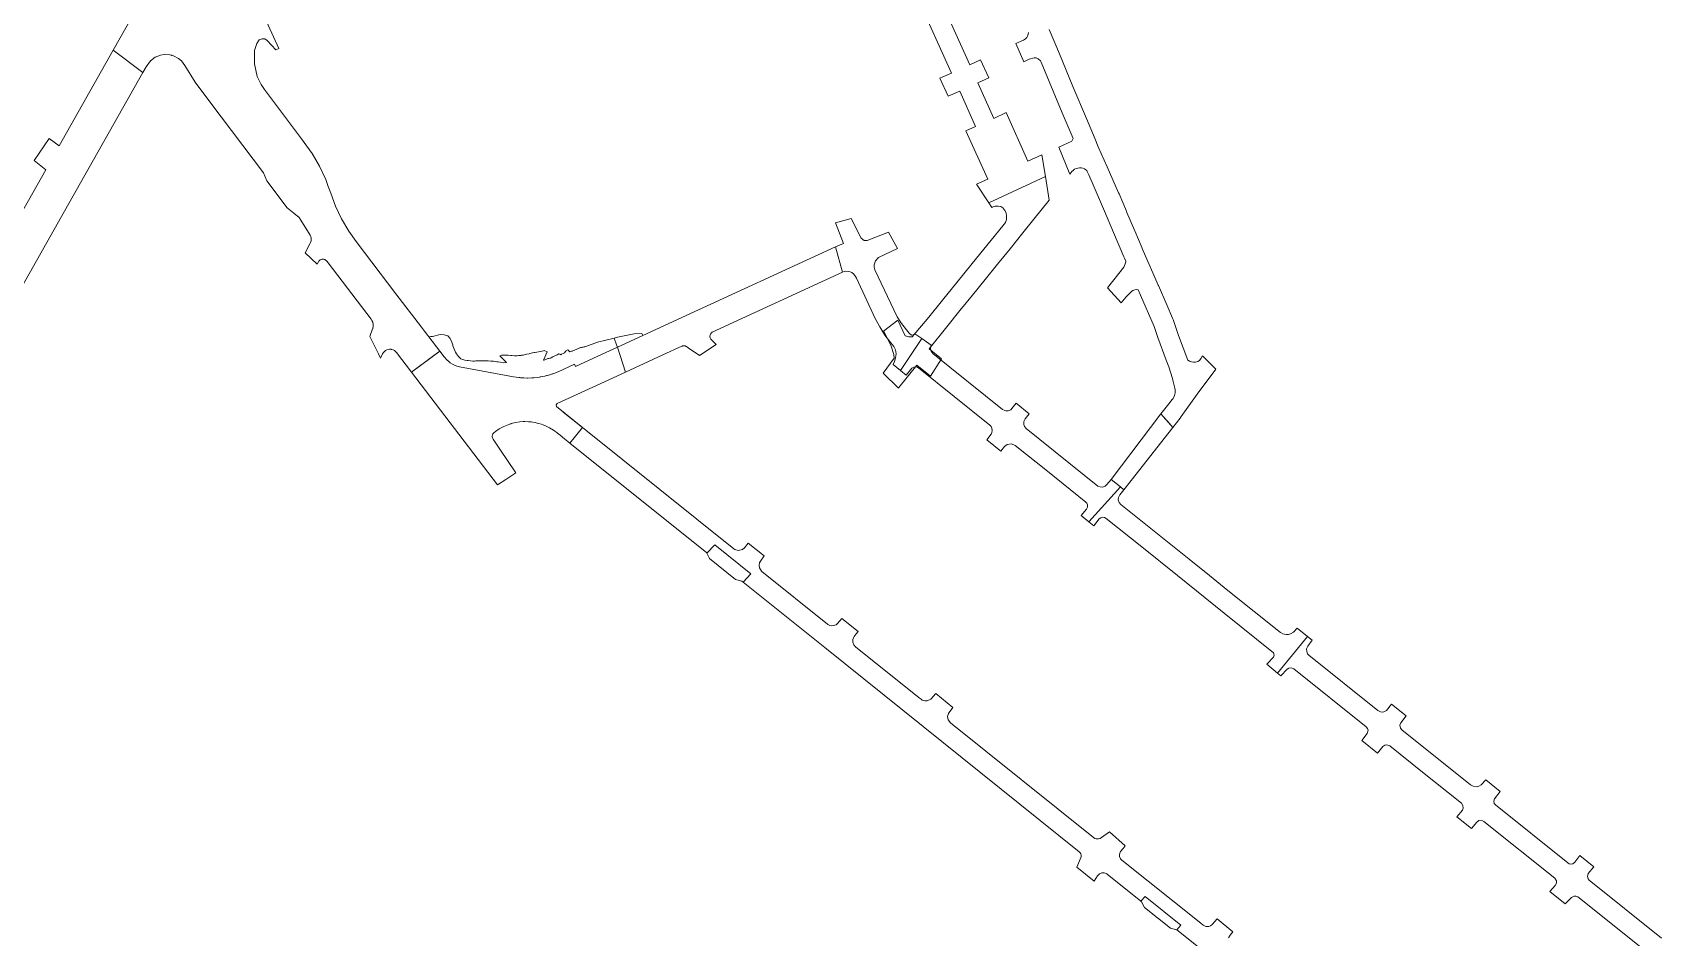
# Model space of a CAD drawing. Header units: inches. Extents: x 704148 to 723432, y 7075344 to 7101810.
# Drawn here: x 718681 to 719654, y 7085902 to 7086442 of the extents above; entities that cross this region are included whole.
import ezdxf

# ---------------------------------------------------------------- set-up
doc = ezdxf.new("R2010")
doc.units = ezdxf.units.IN
doc.header["$MEASUREMENT"] = 0
doc.layers.add('gisdb.gisadmin', color=7, linetype='Continuous', lineweight=9, true_color=0xccf5fc)

msp = doc.modelspace()

# ---------------------------------------------------------------- linework, layer by layer
at = {"layer": 'gisdb.gisadmin'}
for points in [[(718804.69, 7086483.44), (718828.16, 7086432.4), (718826.335, 7086431.585), (718821.1787, 7086437.2289), (718819.7732, 7086438.0835), (718818.1382, 7086438.264), (718816.3043, 7086437.5528), (718814.8458, 7086435.4132), (718813.6387, 7086431.1668), (718813.4839, 7086423.3063), (718815.2321, 7086415.592), (718817.4866, 7086410.8158), (718819.4612, 7086407.8483), (718841.5659, 7086378.4018), (718847.9224, 7086369.6595), (718852.3311, 7086362.1316), (718856.067, 7086354.2482), (718857.6213, 7086350.0589), (718859.1016, 7086346.0691), (718862.0148, 7086338.2172), (718865.6013, 7086330.649), (718869.8337, 7086323.4223), (718874.2101, 7086317.2014), (718898.0483, 7086286.0183), (718913.2866, 7086266.085), (718915.1186, 7086263.6885), (718924.2257, 7086251.7754), (718907.3883, 7086239.2228), (718898.4469, 7086250.9191), (718897.8593, 7086251.5628), (718897.1688, 7086252.0946), (718896.3964, 7086252.4984), (718895.5657, 7086252.762), (718895.2196, 7086252.8237), (718895.1363, 7086252.8385), (718894.2658, 7086252.8781), (718894.2656, 7086252.8781), (718894.2652, 7086252.8781), (718893.4013, 7086252.7659), (718892.5704, 7086252.5056), (718892.5696, 7086252.5053), (718892.5694, 7086252.5052), (718891.7958, 7086252.1043), (718891.1034, 7086251.575), (718890.5134, 7086250.9335), (718890.0438, 7086250.1993), (718888.8409, 7086247.5516), (718888.8391, 7086247.5476), (718887.5407, 7086250.1772), (718882.4181, 7086260.552), (718884.1053, 7086265.028), (718884.1321, 7086265.1097), (718884.2684, 7086265.5255), (718884.2684, 7086265.5256), (718884.4618, 7086266.5532), (718884.4618, 7086266.5533), (718884.4618, 7086266.5537), (718884.4737, 7086267.5991), (718884.4113, 7086268.1188), (718884.3039, 7086268.6311), (718884.1522, 7086269.1321), (718883.721, 7086270.0849), (718883.2577, 7086270.7884), (718857.5184, 7086304.4582), (718856.7882, 7086305.4239), (718856.4397, 7086305.8138), (718856.0288, 7086306.1372), (718855.8037, 7086306.2708), (718855.5679, 7086306.3843), (718855.3231, 7086306.4769), (718855.0711, 7086306.5477), (718854.814, 7086306.5963), (718854.5536, 7086306.6223), (718854.2919, 7086306.6255), (718854.0309, 7086306.6059), (718853.7726, 7086306.5636), (718853.272, 7086306.4125), (718852.8052, 7086306.1768), (718852.3865, 7086305.8635), (718852.0285, 7086305.4823), (718851.7648, 7086305.0863), (718850.9546, 7086303.6312), (718843.7364, 7086310.5211), (718846.6588, 7086315.766), (718847.0469, 7086316.6295), (718847.3036, 7086317.6433), (718847.3804, 7086318.6864), (718847.3503, 7086319.209), (718847.1545, 7086320.2363), (718846.864, 7086321.0014), (718841.2559, 7086329.9968), (718840.213, 7086331.4683), (718836.9811, 7086334.1103), (718833.0211, 7086337.3475), (718820.9919, 7086353.3256), (718818.8253, 7086358.1928), (718787.5351, 7086399.6967), (718778.2009, 7086412.2758), (718771.9314, 7086422.2662), (718769.8839, 7086424.9726), (718768.1579, 7086426.441), (718765.1584, 7086428.0284), (718764.244, 7086428.2801), (718764.009, 7086428.3448), (718762.9736, 7086428.6298), (718759.5843, 7086428.8009), (718757.35, 7086428.4226), (718754.2059, 7086427.1453), (718751.4995, 7086425.0977), (718748.8496, 7086421.4227), (718746.9157, 7086418.0047), (718729.1691, 7086431.3146), (718753.7026, 7086474.6765)], [(718618.6881, 7086236.0439), (718688.8204, 7086359.9998), (718681.9922, 7086365.4623), (718690.8687, 7086378.7268), (718696.9003, 7086374.2807), (718729.1691, 7086431.3146), (718746.9157, 7086418.0047), (718700.1215, 7086335.2979), (718640.9948, 7086230.7938)], [(719427.2736, 7085856.2144), (719364.3333, 7085906.4177), (719366.8445, 7085909.1402), (719345.4529, 7085926.2455), (719342.8591, 7085923.5092), (719322.731, 7085939.597), (719322.6022, 7085939.6828), (719322.3185, 7085939.8718), (719321.0025, 7085940.3165), (719319.6137, 7085940.2844), (719318.3196, 7085939.7791), (719317.0292, 7085938.5169), (719315.0919, 7085935.4867), (719304.6798, 7085943.8202), (719307.2236, 7085949.8333), (719307.2841, 7085950.8734), (719307.0924, 7085951.6327), (719306.7106, 7085952.3166), (719306.179, 7085952.8672), (719154.0929, 7086074.7637), (719105.3532, 7086113.9131), (719109.9547, 7086118.8705), (719088.5764, 7086136.1743), (719083.771, 7086131.2339), (719083.7302, 7086131.3182), (719001.9195, 7086196.84), (719009.4105, 7086206.2147), (719011.4339, 7086204.5978), (719099.8521, 7086133.7451), (719099.896, 7086133.7627), (719100.5037, 7086133.3084), (719102.373, 7086132.7605), (719105.0027, 7086133.3999), (719106.1952, 7086134.4486), (719108.3498, 7086137.1564), (719117.9934, 7086129.5697), (719115.7301, 7086126.4554), (719115.1694, 7086125.4231), (719114.871, 7086123.889), (719115.1153, 7086122.3454), (719116.4282, 7086120.4758), (719116.5268, 7086120.3354), (719116.5485, 7086120.3045), (719116.5721, 7086120.3028), (719155.74, 7086088.825), (719156.0567, 7086088.593), (719157.1105, 7086088.0738), (719158.2628, 7086087.8451), (719159.4349, 7086087.9223), (719160.8913, 7086088.4893), (719161.8072, 7086089.2249), (719164.3429, 7086092.2446), (719174.0547, 7086084.3649), (719172.9474, 7086083.0078), (719171.6447, 7086081.3841), (719171.2618, 7086080.6995), (719170.924, 7086079.5743), (719170.9455, 7086078.0117), (719171.5002, 7086076.5506), (719172.5506, 7086075.3434), (719210.6093, 7086044.8214), (719211.74, 7086043.9717), (719212.3444, 7086043.5175), (719213.8245, 7086043.0157), (719215.3869, 7086043.0504), (719217.4757, 7086044.0814), (719220.4803, 7086047.3532), (719230.6751, 7086039.0644), (719228.4475, 7086036.1393), (719228.0284, 7086035.4762), (719227.6307, 7086034.3709), (719227.5311, 7086033.5928), (719227.8764, 7086031.6757), (719229.2122, 7086029.9024), (719314.6119, 7085961.4879), (719315.5054, 7085960.9474), (719316.1659, 7085960.7242), (719317.5523, 7085960.6352), (719318.5662, 7085960.8848), (719319.4539, 7085961.3686), (719324.2774, 7085964.8535), (719333.596, 7085956.3818), (719332.2783, 7085954.8932), (719330.7405, 7085953.0642), (719330.3156, 7085952.1104), (719330.152, 7085951.0791), (719330.2608, 7085950.0406), (719330.8144, 7085948.7665), (719331.6511, 7085947.8504), (719378.7737, 7085910.2753), (719378.7745, 7085910.2704), (719380.2346, 7085909.1103), (719381.7913, 7085908.3521), (719383.5226, 7085908.3229), (719384.5097, 7085908.6634), (719385.6259, 7085909.4903), (719388.5164, 7085912.8628), (719397.9573, 7085905.1037), (719396.2066, 7085903.0924), (719395.3112, 7085901.6045)], [(719646.469, 7085891.9293), (719603.9854, 7085925.9974), (719602.7749, 7085926.4678), (719601.7333, 7085926.4449), (719600.1735, 7085925.5994), (719596.4565, 7085921.7958), (719587.2264, 7085929.2007), (719590.4822, 7085932.7382), (719591.2023, 7085934.1141), (719591.1379, 7085935.6657), (719590.1521, 7085937.1098), (719547.7807, 7085971.1002), (719546.3801, 7085971.7098), (719544.8364, 7085971.5403), (719543.6058, 7085970.648), (719540.3972, 7085966.7393), (719531.6658, 7085973.815), (719534.9644, 7085977.8061), (719535.4551, 7085979.0084), (719535.3117, 7085980.5547), (719534.3751, 7085981.8541), (719511.2084, 7086000.5458), (719491.6096, 7086016.156), (719489.9278, 7086016.8094), (719488.6444, 7086016.6114), (719487.3984, 7086015.7003), (719484.2472, 7086011.7975), (719474.9127, 7086019.2741), (719478.1885, 7086023.4384), (719478.661, 7086025.4354), (719478.3618, 7086026.4334), (719477.5585, 7086027.4262), (719434.2887, 7086062.1278), (719432.8667, 7086062.752), (719431.3232, 7086062.5816), (719430.2441, 7086061.8592), (719426.6037, 7086057.8698), (719424.5254, 7086059.6299), (719442.4041, 7086081.3829), (719445.1635, 7086079.145), (719442.6449, 7086075.7295), (719441.9432, 7086074.1465), (719441.9763, 7086072.4153), (719442.5323, 7086071.1422), (719443.3632, 7086070.2338), (719484.5229, 7086037.2233), (719486.0761, 7086036.4579), (719487.1142, 7086036.3445), (719488.1462, 7086036.5037), (719489.664, 7086037.337), (719492.5533, 7086040.9808), (719501.377, 7086034.0097), (719498.265, 7086029.9724), (719497.6676, 7086028.539), (719497.977, 7086026.7615), (719498.764, 7086025.8007), (719539.8511, 7085992.845), (719541.3738, 7085992.0103), (719543.5254, 7085991.7753), (719544.7932, 7085992.0859), (719546.2774, 7085992.9872), (719548.9526, 7085995.9331), (719557.4848, 7085988.9856), (719554.0801, 7085984.5674), (719553.7285, 7085983.0548), (719554.0518, 7085981.797), (719554.6775, 7085980.964), (719597.89, 7085946.2865), (719598.8036, 7085945.7855), (719599.5717, 7085945.6329), (719600.8552, 7085945.8307), (719602.1073, 7085946.7492), (719605.2131, 7085950.6562), (719613.4846, 7085944.0029), (719610.1905, 7085939.9726), (719609.6664, 7085938.2461), (719610.0844, 7085936.7505), (719610.7626, 7085935.9596), (719653.8591, 7085901.3851)]]:
    msp.add_lwpolyline(points, dxfattribs=at)
for points in [[(719285.9197, 7086355.9671), (719252.1146, 7086340.2566), (719244.7782, 7086351.3427), (719251.5, 7086354.39), (719238.43, 7086383.17), (719244.22, 7086385.75), (719234.84, 7086407), (719227.9449, 7086403.8602), (719222.9206, 7086414.615), (719229.76, 7086417.73), (719221.43, 7086436.12), (719213.8188, 7086452.9358), (719213.23, 7086454.21), (719224.22, 7086459.23), (719232.39, 7086441.14), (719240.71, 7086422.72), (719247.15, 7086425.6559), (719252.2239, 7086414.9428), (719245.55, 7086411.87), (719255.15, 7086390.62), (719262.5, 7086394.18), (719275.46, 7086365.23), (719283.7778, 7086368.9968)], [(719252.1146, 7086340.2566), (719285.9197, 7086355.9671), (719288.2314, 7086341.9041), (719287.47, 7086340.95), (719279.9, 7086331.55), (719272.53, 7086322.38), (719264.86, 7086312.86), (719257.37, 7086303.67), (719249.91, 7086294.52), (719242.34, 7086285.23), (719234.79, 7086275.96), (719227.08, 7086266.31), (719216.45, 7086253.08), (719223.8259, 7086247.0801), (719217.38, 7086236.8069), (719209.17, 7086243.36), (719198.47, 7086230.11), (719198.0973, 7086229.6483), (719188.9644, 7086238.6315), (719195.67, 7086247.5), (719195.44, 7086249.65), (719193.62, 7086255.35), (719189.54, 7086263.08), (719189.1789, 7086263.7635), (719197.8089, 7086270.2714), (719202.18, 7086260.9), (719204.32, 7086260.26), (719206.44, 7086260.29), (719216.3365, 7086272.0985), (719224.4552, 7086282.2483), (719233.0925, 7086292.7274), (719242.1817, 7086304.0312), (719260.5629, 7086326.6419), (719262.19, 7086328.62), (719262.67, 7086330.39), (719262.76, 7086332.28), (719262.4, 7086334.23), (719261.7, 7086335.78), (719260.41, 7086337.36), (719259.34, 7086337.99), (719257.67, 7086338.27), (719256.01, 7086338.25), (719254.2, 7086337.68), (719253.9072, 7086337.5479)], [(719212.0385, 7086259.2592), (719199.344, 7086240.2842), (719194.9908, 7086243.853), (719195.7103, 7086245.5663), (719196.4939, 7086247.7852), (719196.7102, 7086250.1247), (719196.3136, 7086252.4405), (719195.3311, 7086254.5747), (719193.6481, 7086256.6849), (719190.1121, 7086261.2841), (719186.9905, 7086266.174), (719184.3069, 7086271.3174), (719173.079, 7086295.3368), (719172.5355, 7086296.2761), (719171.5756, 7086297.6985), (719170.3321, 7086298.6508), (719169.3838, 7086299.0919), (719168.3733, 7086299.3617), (719166.8084, 7086299.4285), (719165.7786, 7086299.2459), (719164.8302, 7086298.9031), (719160.5945, 7086314.0156), (719165.3553, 7086316.0569), (719160.595, 7086328.285), (719169.9623, 7086330.873), (719175.7929, 7086319.2127), (719177.6875, 7086317.7667), (719179.4457, 7086317.8733), (719192.1257, 7086322.8281), (719197.5418, 7086312.9358), (719186.2881, 7086307.6496), (719184.4072, 7086305.7067), (719183.5924, 7086303.3439), (719183.5926, 7086301.8788), (719184.0266, 7086300.263), (719197.3772, 7086272.1837), (719199.9355, 7086268.1762), (719204.5755, 7086262.4574), (719205.1498, 7086261.8339), (719206.0764, 7086261.3721), (719207.1097, 7086261.4355), (719207.9729, 7086262.0071)], [(719160.5945, 7086314.0156), (719164.8302, 7086298.9031), (719086.8343, 7086262.9862), (719086.4319, 7086262.6522), (719086.0936, 7086262.2534), (719085.8298, 7086261.8019), (719085.6483, 7086261.3115), (719085.5548, 7086260.797), (719085.552, 7086260.274), (719085.6401, 7086259.7586), (719085.8163, 7086259.2662), (719086.0754, 7086258.812), (719086.4094, 7086258.4096), (719089.3667, 7086255.7007), (719079.3998, 7086249.1326), (719072.5957, 7086253.7771), (719071.6508, 7086254.4462), (719071.4287, 7086254.5846), (719070.9526, 7086254.801), (719070.7022, 7086254.8772), (719070.1864, 7086254.963), (719069.6635, 7086254.9578), (719069.4043, 7086254.9211), (719069.1494, 7086254.862), (719068.9006, 7086254.7809), (719068.7008, 7086254.6976), (719057.507, 7086249.5501), (719035.1818, 7086239.2838), (719030.2594, 7086254.0805), (719045.448, 7086261.065), (719047.6145, 7086262.0613), (719068.8603, 7086271.8313)], [(718929.5051, 7086260.5117), (718930.0563, 7086259.6744), (718930.3466, 7086259.267), (718930.8711, 7086258.4091), (718931.3417, 7086257.1064), (718931.5743, 7086256.4293), (718931.913, 7086255.4295), (718932.0852, 7086254.9318), (718932.4302, 7086253.9367), (718932.9496, 7086252.4457), (718933.6096, 7086251.0621), (718934.1343, 7086250.2045), (718934.7279, 7086249.3996), (718935.3455, 7086248.613), (718936.0358, 7086247.882), (718936.8497, 7086247.2454), (718937.8784, 7086246.7731), (718938.4972, 7086246.6168), (718939.1044, 7086246.4516), (718940.4701, 7086246.2369), (718941.135, 7086246.1158), (718942.5299, 7086245.9235), (718944.0413, 7086245.8201), (718944.8513, 7086245.81), (718945.7566, 7086245.8726), (718946.6916, 7086245.958), (718947.5787, 7086246.0069), (718948.3859, 7086245.9946), (718949.9969, 7086245.9674), (718953.1778, 7086245.8816), (718954.7921, 7086245.8569), (718956.3946, 7086245.8233), (718958.3833, 7086245.4555), (718959.0462, 7086245.3328), (718960.372, 7086245.0876), (718962.145, 7086244.7597), (718964.0113, 7086245.0184), (718960.1735, 7086248.8531), (718961.1033, 7086249.4229), (718961.9339, 7086249.4285), (718963.5657, 7086249.4172), (718965.0732, 7086249.3109), (718966.5787, 7086249.2031), (718967.3319, 7086249.1495), (718968.842, 7086249.0452), (718970.0397, 7086248.9759), (718970.4275, 7086249.017), (718971.4951, 7086249.0891), (718972.0118, 7086249.1621), (718972.5253, 7086249.2422), (718973.0399, 7086249.32), (718974.0859, 7086249.4387), (718976.0954, 7086249.8559), (718977.5975, 7086250.1797), (718978.0889, 7086250.3078), (718979.5735, 7086250.6698), (718980.5614, 7086250.9149), (718981.0589, 7086251.0299), (718982.0925, 7086251.1758), (718983.1112, 7086251.3541), (718984.131, 7086251.5297), (718985.1391, 7086251.731), (718986.1364, 7086251.956), (718986.6307, 7086252.0778), (718988.3666, 7086251.3471), (718986.2256, 7086246.3765), (718986.4666, 7086246.4509), (718986.9461, 7086246.6048), (718987.4234, 7086246.7637), (718987.8983, 7086246.9276), (718988.371, 7086247.0966), (718988.8413, 7086247.2705), (718989.3157, 7086247.4358), (718989.8438, 7086247.484), (718990.3302, 7086247.6232), (718990.7853, 7086247.8302), (718991.6876, 7086248.2615), (718992.5817, 7086248.7107), (718993.0273, 7086248.9386), (718994.358, 7086249.635), (718995.2501, 7086250.0886), (718995.8728, 7086249.9311), (718996.5612, 7086249.6309), (718997.005, 7086249.8627), (718997.8921, 7086250.3271), (718998.3356, 7086250.5593), (718998.7792, 7086250.7915), (718999.1171, 7086251.2535), (718999.4416, 7086251.7445), (718999.7928, 7086252.1776), (719000.7013, 7086252.5954), (719001.8649, 7086251.2619), (719002.3197, 7086251.4696), (719002.7915, 7086251.6402), (719003.2634, 7086251.8109), (719003.7353, 7086251.9815), (719004.2071, 7086252.1521), (719004.679, 7086252.3228), (719005.1509, 7086252.4934), (719005.6228, 7086252.664), (719006.0717, 7086252.8846), (719006.5152, 7086253.1168), (719006.9588, 7086253.349), (719007.4023, 7086253.5812), (719007.8459, 7086253.8134), (719008.3453, 7086253.924), (719008.8559, 7086254.0106), (719009.3664, 7086254.0971), (719009.877, 7086254.1836), (719010.3835, 7086254.2788), (719010.8855, 7086254.3839), (719011.4896, 7086254.5937), (719018.4822, 7086257.0229), (719028.2859, 7086259.5467), (719029.8076, 7086255.4384), (719030.2594, 7086254.0805), (719016.06, 7086247.5508), (719005.3356, 7086242.6192), (719004.7089, 7086243.982), (718994.8899, 7086239.4667), (718992.3229, 7086238.4418), (718991.8727, 7086238.304), (718991.4711, 7086238.1593), (718989.9779, 7086237.6783), (718987.8285, 7086237.0659), (718988.1553, 7086237.166), (718988.0277, 7086237.1388), (718986.9465, 7086236.8703), (718984.6442, 7086236.3812), (718984.1398, 7086236.3191), (718983.8671, 7086236.2708), (718982.3139, 7086236.0501), (718980.4075, 7086235.8454), (718980.0918, 7086235.8342), (718979.1894, 7086235.7683), (718976.7266, 7086235.6727), (718976.3921, 7086235.6901), (718974.4848, 7086235.7463), (718972.4521, 7086235.8756), (718972.0725, 7086235.9288), (718971.3578, 7086235.9988), (718969.8026, 7086236.2049), (718968.2553, 7086236.4639), (718936.0049, 7086242.429), (718934.4925, 7086242.8483), (718932.9279, 7086243.465), (718932.215, 7086243.8366), (718931.8775, 7086243.9947), (718930.4912, 7086244.8456), (718929.86, 7086245.331), (718929.5526, 7086245.547), (718928.3322, 7086246.6295), (718927.8003, 7086247.2117), (718927.533, 7086247.48), (718926.8652, 7086248.3226), (718924.2256, 7086251.7756), (718917.7149, 7086260.2923), (718918.8777, 7086260.4178), (718919.8796, 7086260.4036), (718924.3752, 7086261.6284), (718926.8252, 7086261.5249), (718928.5038, 7086261.1484), (718929.0933, 7086260.8243)], [(719029.8076, 7086255.4384), (719028.2859, 7086259.5467), (719030.4183, 7086260.0956), (719040.3142, 7086262.1005), (719044.8537, 7086262.3574), (719045.448, 7086261.065), (719030.2594, 7086254.0805)], [(719199.344, 7086240.2842), (719212.0385, 7086259.2592), (719217.746, 7086255.4016), (719217.2853, 7086254.091), (719217.2513, 7086253.0473), (719217.6257, 7086251.7095), (719218.6949, 7086250.3476), (719260.3629, 7086216.9083), (719262.2581, 7086216.0744), (719263.647, 7086216.1048), (719265.2318, 7086216.8022), (719266.7564, 7086218.4705), (719268.5202, 7086220.6373), (719276.3204, 7086214.3424), (719273.8214, 7086211.2712), (719273.0451, 7086209.7234), (719272.9957, 7086207.9926), (719273.4905, 7086206.6945), (719274.4204, 7086205.6269), (719317.3196, 7086171.2357), (719318.5916, 7086170.6773), (719319.9779, 7086170.5877), (719321.6171, 7086171.1457), (719322.6592, 7086172.0606), (719325.1644, 7086175.1836), (719330.8119, 7086170.6627), (719311.9122, 7086149.9335), (719307.351, 7086153.5703), (719310.4756, 7086157.4872), (719311.0465, 7086158.6536), (719311.071, 7086159.9521), (719310.6905, 7086160.922), (719310.0061, 7086161.6993), (719287.1086, 7086180.0582), (719267.8399, 7086195.5215), (719265.7078, 7086196.4596), (719263.0329, 7086196.0477), (719261.4622, 7086194.7629), (719259.3958, 7086192.0879), (719250.9194, 7086198.7471), (719253.44, 7086202.1404), (719254.0008, 7086203.2052), (719254.2275, 7086204.4136), (719254.0247, 7086205.7879), (719253.5687, 7086206.7272), (719252.7326, 7086207.6453), (719210.2246, 7086241.7585), (719209.0598, 7086242.3328), (719207.2595, 7086242.2148), (719206.1797, 7086241.4932), (719202.8587, 7086237.4027)], [(718922.7827, 7086250.6951), (718924.2254, 7086251.7758), (718926.8652, 7086248.3226), (718927.533, 7086247.48), (718927.8003, 7086247.2117), (718928.3322, 7086246.6295), (718929.5526, 7086245.547), (718929.86, 7086245.331), (718930.4912, 7086244.8456), (718931.8775, 7086243.9947), (718932.215, 7086243.8366), (718932.9279, 7086243.465), (718934.4925, 7086242.8483), (718936.0049, 7086242.429), (718968.2553, 7086236.4639), (718969.8026, 7086236.2049), (718971.3578, 7086235.9988), (718972.0725, 7086235.9288), (718972.4521, 7086235.8756), (718974.4848, 7086235.7463), (718976.3921, 7086235.6901), (718976.7266, 7086235.6727), (718979.1894, 7086235.7683), (718980.0918, 7086235.8342), (718980.4075, 7086235.8454), (718982.3139, 7086236.0501), (718983.8671, 7086236.2708), (718984.1398, 7086236.3191), (718984.6442, 7086236.3812), (718986.9465, 7086236.8703), (718988.0277, 7086237.1388), (718988.1553, 7086237.166), (718987.8285, 7086237.0659), (718989.9779, 7086237.6783), (718991.4711, 7086238.1593), (718991.8727, 7086238.304), (718992.3229, 7086238.4418), (718994.8899, 7086239.4667), (719004.7089, 7086243.982), (719005.3356, 7086242.6192), (719016.06, 7086247.5508), (719030.2594, 7086254.0805), (719035.1818, 7086239.2838), (719022.5358, 7086233.4684), (718994.3105, 7086220.4889), (718993.7437, 7086219.7583), (718993.8876, 7086218.6183), (719009.4105, 7086206.2146), (719001.9195, 7086196.84), (719000.6784, 7086197.8317), (718998.6179, 7086199.4782), (718996.0545, 7086201.5265), (718994.5812, 7086202.7037), (718994.0365, 7086203.139), (718992.8803, 7086204.0629), (718992.1743, 7086204.4982), (718989.685, 7086206.0332), (718989.6824, 7086206.0348), (718987.3327, 7086207.1873), (718985.9823, 7086207.7091), (718984.8914, 7086208.1306), (718983.2563, 7086208.6034), (718982.3772, 7086208.8576), (718981.0983, 7086209.1091), (718979.8093, 7086209.3626), (718978.7431, 7086209.4771), (718977.2071, 7086209.642), (718975.0818, 7086209.6838), (718974.5904, 7086209.6934), (718974.0631, 7086209.6577), (718971.9792, 7086209.5167), (718969.3934, 7086209.113), (718966.8526, 7086208.4854), (718966.6146, 7086208.4041), (718964.3761, 7086207.6389), (718962.4161, 7086206.7714), (718961.9829, 7086206.5797), (718960.8704, 7086205.9663), (718959.691, 7086205.3159), (718957.5181, 7086203.8572), (718956.4719, 7086203.0374), (718956.2898, 7086202.8494), (718955.9782, 7086202.4295), (718955.6585, 7086201.7145), (718955.5348, 7086200.9412), (718955.539, 7086200.6795), (718955.6873, 7086199.9105), (718956.0525, 7086199.1719), (718956.0527, 7086199.1715), (718960.143, 7086193.1546), (718969.674, 7086179.1344), (718963.6621, 7086175.1943), (718958.7811, 7086171.9954), (718958.7811, 7086171.9953), (718907.3883, 7086239.2228), (718919.8995, 7086248.5436)], [(719009.4105, 7086206.2146), (718997.9696, 7086215.3566), (718997.9703, 7086215.3583), (719006.3026, 7086208.6981), (719007.8628, 7086207.4514), (719009.4105, 7086206.2147)], [(719332.8139, 7086169.0601), (719330.8119, 7086170.6627), (719325.1645, 7086175.1837), (719354.8487, 7086214.3321), (719360.8659, 7086207.6543), (719362.1311, 7086206.2503)], [(719442.4041, 7086081.3829), (719424.5254, 7086059.6299), (719418.1812, 7086065.0028), (719422.0991, 7086069.1099), (719422.6292, 7086070.1896), (719422.2627, 7086071.6759), (719392.7946, 7086095.3896), (719364.845, 7086117.776), (719343.5022, 7086134.9594), (719322.1682, 7086151.9554), (719321.2543, 7086152.4558), (719320.2244, 7086152.6134), (719318.9632, 7086152.3037), (719318.1235, 7086151.6869), (719314.8721, 7086147.5736), (719311.9122, 7086149.9335), (719330.8119, 7086170.6627), (719332.8163, 7086169.0581), (719330.3138, 7086165.9181), (719329.5532, 7086164.3626), (719329.4671, 7086162.976), (719330.0292, 7086161.3383), (719330.9408, 7086160.3034), (719371.8519, 7086127.5266), (719383.9161, 7086117.8611), (719394.9621, 7086108.934), (719426.3669, 7086083.8508), (719427.7066, 7086083.0394), (719429.7311, 7086082.5458), (719431.0584, 7086082.6131), (719432.2978, 7086082.9431), (719434.0783, 7086084.0257), (719436.282, 7086086.3481)], [(719105.3532, 7086113.9131), (719104.5666, 7086114.5449), (719100.8881, 7086115.4351), (719085.3628, 7086127.9499), (719083.771, 7086131.2339), (719088.5764, 7086136.1743), (719109.9547, 7086118.8705)], [(719364.3333, 7085906.4177), (719364.3093, 7085906.4368), (719360.6225, 7085907.3059), (719345.0232, 7085919.7284), (719343.3596, 7085923.1091), (719342.8591, 7085923.5092), (719345.4529, 7085926.2455), (719366.8445, 7085909.1402)]]:
    msp.add_lwpolyline(points, close=True, dxfattribs=at)
msp.add_lwpolyline([(719288.13, 7086443.76), (719294.32, 7086429.17), (719302.41, 7086409.8), (719310.44, 7086390.53), (719315.5624, 7086378.2609), (719317.5, 7086373.62), (719322.7701, 7086361.74), (719329.6299, 7086346.2801), (719329.9292, 7086345.5772), (719334.3401, 7086335.2201), (719334.6477, 7086334.4964), (719339.1301, 7086323.9501), (719339.3245, 7086323.4933), (719343.7301, 7086313.1401), (719343.8195, 7086312.9343), (719348.5601, 7086302.0201), (719348.7183, 7086301.6564), (719353.3201, 7086291.0801), (719353.3946, 7086290.9088), (719358.3771, 7086279.4448), (719361.8301, 7086271.5001), (719362.1674, 7086270.5409), (719365.4801, 7086261.1201), (719370.9664, 7086246.2748), (719372.015, 7086245.6981), (719373.2771, 7086245.3539), (719374.348, 7086245.2009), (719375.6483, 7086245.1244), (719376.9869, 7086245.5069), (719377.9812, 7086246.1953), (719378.9756, 7086247.4956), (719379.8043, 7086248.8647), (719384.9539, 7086243.7151), (719386.4839, 7086242.1851), (719387.6443, 7086241.0247), (719376.6229, 7086225.9831), (719367.0823, 7086212.8145), (719366.4501, 7086211.8301), (719362.1311, 7086206.2503), (719360.8659, 7086207.6543), (719360.2105, 7086208.3816), (719354.8487, 7086214.332), (719359.7037, 7086220.3976), (719361.6493, 7086222.8285, 0.22869921), (719363.2031, 7086229.6073), (719362.0841, 7086234.5111), (719361.8632, 7086235.4792), (719359.6175, 7086242.3416), (719358.0967, 7086246.4632), (719353.1763, 7086259.93), (719350.8557, 7086266.5276), (719342.7911, 7086285.201), (719341.4088, 7086288.3774), (719340.44, 7086288.49), (719339.37, 7086288.39), (719338.1, 7086287.99), (719337.26, 7086287.45), (719334.1, 7086284.2), (719331.1516, 7086280.4914), (719322.9459, 7086289.5345), (719332.76, 7086301.97), (719333.24, 7086302.84), (719333.65, 7086303.93), (719333.94, 7086305.06), (719333.9808, 7086305.4648), (719333.1702, 7086307.3311), (719332.8208, 7086308.1356), (719326.6489, 7086322.6388), (719321.2641, 7086335.2978), (719318.9292, 7086340.7813), (719311.783, 7086356.9144), (719310.8381, 7086359.0448), (719310.643, 7086359.4846), (719310.093, 7086359.9751), (719309.2227, 7086360.5173), (719308.2728, 7086360.9035), (719307.271, 7086361.1222), (719306.2466, 7086361.1672), (719305.2294, 7086361.037), (719304.2493, 7086360.7356), (719303.3349, 7086360.2717), (719302.5128, 7086359.6589), (719301.807, 7086358.915), (719300.5082, 7086357.2875), (719293.8871, 7086373.5701), (719301.65, 7086377.08), (719302.414, 7086378.608), (719295.9758, 7086394.0442), (719290.5868, 7086406.9714), (719283.3196, 7086424.325), (719282.93, 7086425.04), (719281.68, 7086426.32), (719280.49, 7086426.8), (719279.27, 7086426.83), (719276.33, 7086426.04), (719272.9956, 7086424.5053), (719268.3526, 7086435.3177), (719272.94, 7086437.41), (719273.96, 7086438.14), (719274.78, 7086439.04), (719275.27, 7086439.75), (719275.71, 7086441.04), (719275.8585, 7086441.9588)], format="xyb", dxfattribs=at)

doc.saveas('drawing.dxf')
